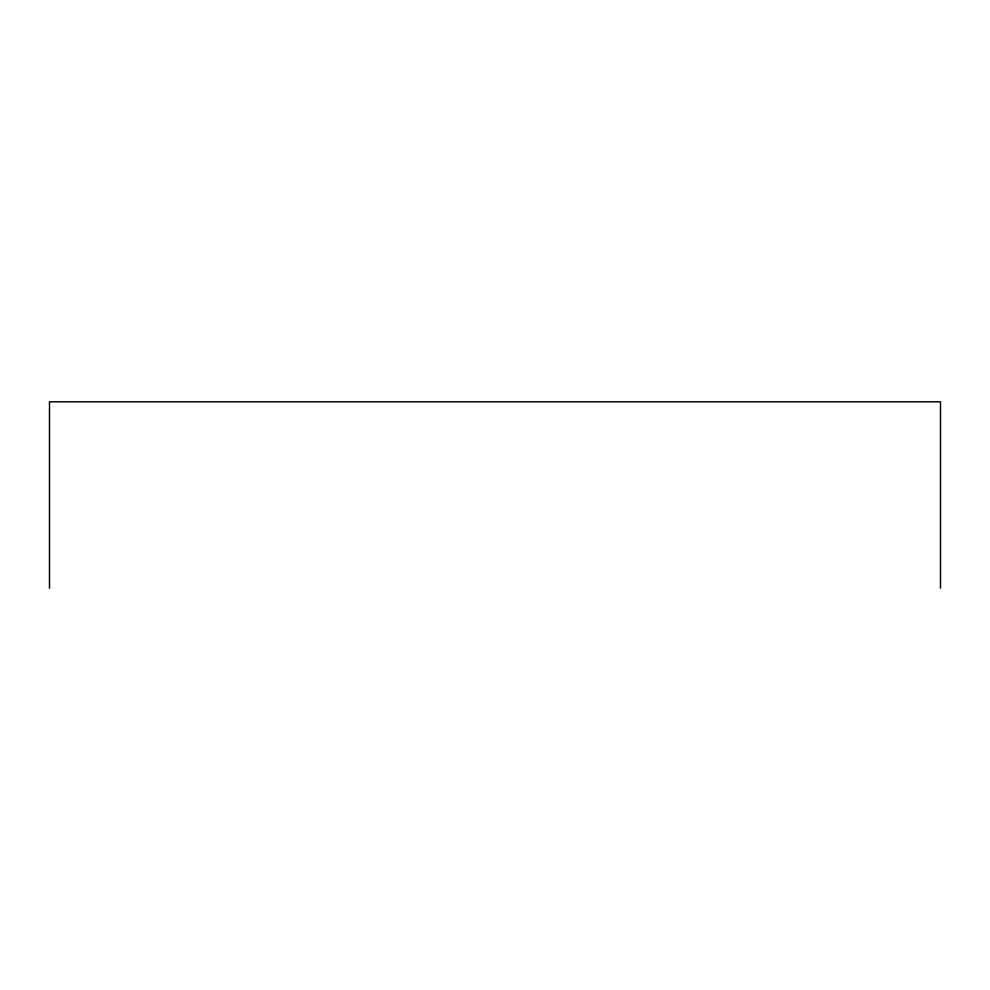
<?xml version="1.0" encoding="UTF-8"?>
<svg xmlns="http://www.w3.org/2000/svg" width="990" height="990" viewBox="0 0 990 990"><rect width="100%" height="100%" fill="white"/><g stroke="black" fill="none" stroke-linecap="round" stroke-linejoin="round"><path stroke-width="1.49" d="M940.5 588.196L940.5 401.804L49.5 401.804L49.5 588.196"/></g></svg>
